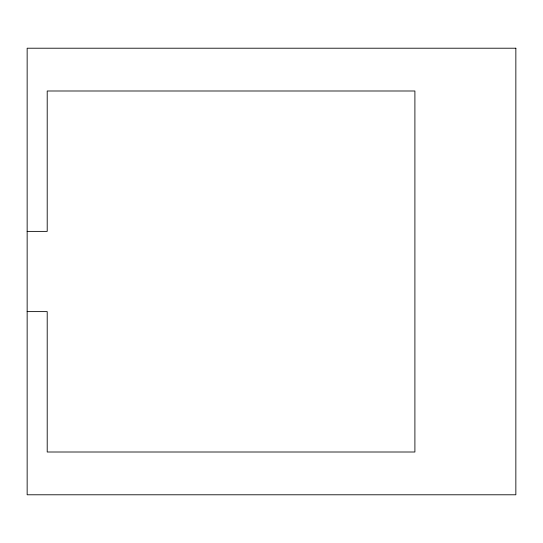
<?xml version="1.0" encoding="UTF-8"?>
<svg xmlns="http://www.w3.org/2000/svg" width="543" height="543" viewBox="0 0 543 543"><rect width="100%" height="100%" fill="white"/><g stroke="black" fill="none" stroke-linecap="round" stroke-linejoin="round"><path stroke-width="0.81" d="M27.15 231.386L47.207 231.386L47.207 90.993L414.9 90.993L414.9 452.007L47.207 452.007L47.207 311.614L27.15 311.614M515.85 48.212L27.15 48.212L27.15 494.788L515.85 494.788L515.85 48.212"/></g></svg>
